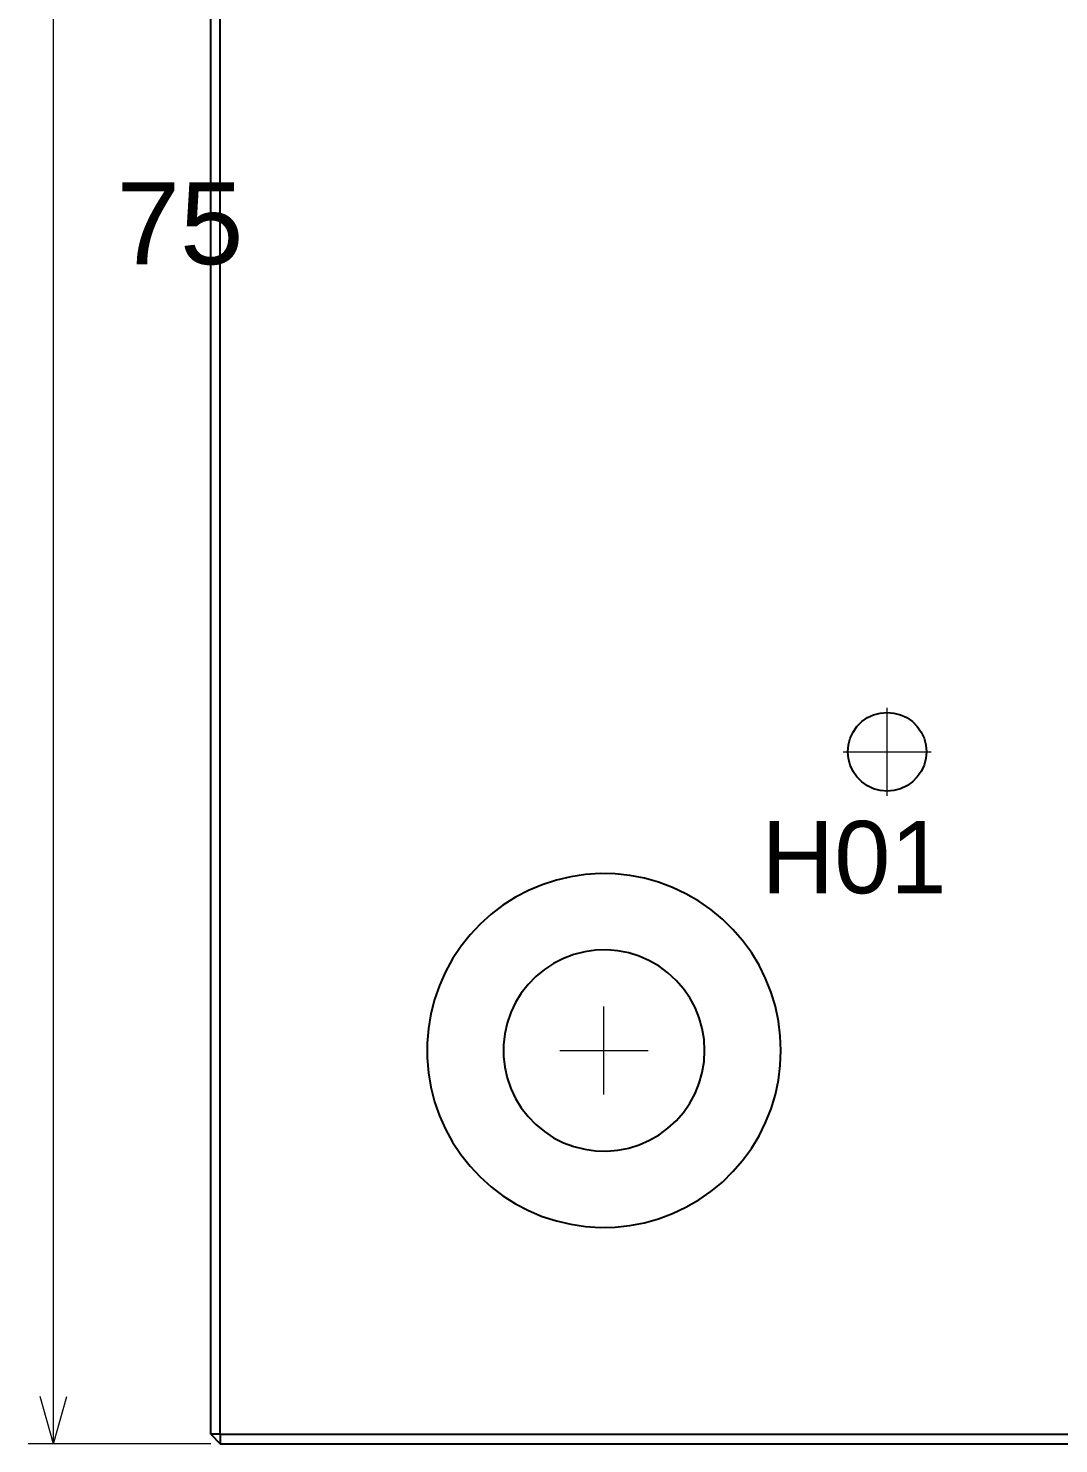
# Paper-space layout '01_三视图' of a CAD drawing. Header units: millimetres. Extents: x 8 to 412, y 8 to 289.
# Drawn here: x 117.7 to 150.46, y 54.5 to 99.5 of the extents above; entities that cross this region are included whole.
import ezdxf

# ---------------------------------------------------------------- set-up
doc = ezdxf.new("R2010")
doc.units = ezdxf.units.MM
doc.layers.add('ANNOTATIONS', color=7, linetype='CONTINUOUS', lineweight=18)
doc.layers.add('VISIBLE', color=7, linetype='CONTINUOUS', lineweight=25)
doc.styles.add('CJK', font='Arial Unicode.ttf')

psp = doc.layouts.new('01_三视图')

# ---------------------------------------------------------------- linework, layer by layer
at = {"layer": 'ANNOTATIONS'}
for p, q in [((118.5, 54.5), (118.5, 129.5)), ((145, 75.1), (145, 77.9)), ((143.6, 76.5), (146.4, 76.5)), ((136, 65.6), (136, 68.4)), ((134.6, 67), (137.4, 67)), ((118.5, 54.5), (118.08, 56)), ((118.5, 54.5), (118.92, 56)), ((123.5, 54.5), (117.7, 54.5))]:
    psp.add_line(p, q, dxfattribs=at)
at = {"layer": 'VISIBLE'}
for points in [[(123.5, 54.8), (123.5, 129.2)], [(123.8, 54.8), (123.8, 129.2)], [(143.75, 76.5), (143.769, 76.717), (143.825, 76.928), (143.917, 77.125), (144.042, 77.303), (144.197, 77.458), (144.375, 77.583), (144.572, 77.675), (144.783, 77.731), (145, 77.75), (145.217, 77.731), (145.428, 77.675), (145.625, 77.583), (145.803, 77.458), (145.958, 77.303), (146.083, 77.125), (146.175, 76.928), (146.231, 76.717), (146.25, 76.5), (146.231, 76.283), (146.175, 76.072), (146.083, 75.875), (145.958, 75.697), (145.803, 75.542), (145.625, 75.417), (145.428, 75.325), (145.217, 75.269), (145, 75.25), (144.783, 75.269), (144.572, 75.325), (144.375, 75.417), (144.197, 75.542), (144.042, 75.697), (143.917, 75.875), (143.825, 76.072), (143.769, 76.283), (143.75, 76.5)], [(141.625, 67), (141.605, 67.471), (141.546, 67.938), (141.448, 68.399), (141.312, 68.85), (141.139, 69.288), (140.929, 69.71), (140.685, 70.113), (140.408, 70.494), (140.1, 70.851), (139.764, 71.18), (139.401, 71.48), (139.014, 71.749), (138.606, 71.985), (138.18, 72.185), (137.738, 72.35), (137.284, 72.476), (136.822, 72.565), (136.353, 72.614), (135.882, 72.624), (135.412, 72.594), (134.946, 72.525), (134.487, 72.418), (134.039, 72.272), (133.605, 72.09), (133.188, 71.871), (132.79, 71.619), (132.414, 71.334), (132.064, 71.019), (131.742, 70.675), (131.449, 70.306), (131.189, 69.914), (130.962, 69.501), (130.77, 69.071), (130.615, 68.626), (130.498, 68.17), (130.419, 67.705), (130.38, 67.236), (130.38, 66.764), (130.419, 66.295), (130.498, 65.83), (130.615, 65.374), (130.77, 64.929), (130.962, 64.499), (131.189, 64.086), (131.449, 63.694), (131.742, 63.325), (132.064, 62.981), (132.414, 62.666), (132.79, 62.381), (133.188, 62.129), (133.605, 61.91), (134.039, 61.728), (134.487, 61.582), (134.946, 61.475), (135.412, 61.406), (135.882, 61.376), (136.353, 61.386), (136.822, 61.435), (137.284, 61.524), (137.738, 61.65), (138.18, 61.815), (138.606, 62.015), (139.014, 62.251), (139.401, 62.52), (139.764, 62.82), (140.1, 63.149), (140.408, 63.506), (140.685, 63.887), (140.929, 64.29), (141.139, 64.712), (141.312, 65.15), (141.448, 65.601), (141.546, 66.062), (141.605, 66.529), (141.625, 67)], [(139.2, 67), (139.181, 67.352), (139.123, 67.7), (139.027, 68.039), (138.894, 68.366), (138.726, 68.676), (138.525, 68.965), (138.294, 69.231), (138.034, 69.47), (137.75, 69.679), (137.445, 69.855), (137.122, 69.997), (136.786, 70.102), (136.44, 70.17), (136.088, 70.199), (135.736, 70.189), (135.387, 70.141), (135.045, 70.054), (134.715, 69.93), (134.4, 69.771), (134.105, 69.578), (133.833, 69.354), (133.587, 69.102), (133.37, 68.823), (133.186, 68.523), (133.035, 68.204), (132.921, 67.871), (132.844, 67.527), (132.805, 67.176), (132.805, 66.824), (132.844, 66.473), (132.921, 66.129), (133.035, 65.796), (133.186, 65.477), (133.37, 65.177), (133.587, 64.898), (133.833, 64.646), (134.105, 64.422), (134.4, 64.229), (134.715, 64.07), (135.045, 63.946), (135.387, 63.859), (135.736, 63.811), (136.088, 63.801), (136.44, 63.83), (136.786, 63.898), (137.122, 64.003), (137.445, 64.145), (137.75, 64.321), (138.034, 64.53), (138.294, 64.769), (138.525, 65.035), (138.726, 65.324), (138.894, 65.634), (139.027, 65.961), (139.123, 66.3), (139.181, 66.648), (139.2, 67)], [(123.5, 54.8), (123.8, 54.5)], [(123.8, 54.8), (123.5, 54.8)], [(123.8, 54.8), (123.8, 54.5)], [(123.8, 54.8), (198.2, 54.8)], [(123.8, 54.5), (198.2, 54.5)]]:
    psp.add_lwpolyline(points, dxfattribs=at)

# ---------------------------------------------------------------- texts
at = {"layer": 'ANNOTATIONS', "style": 'CJK'}
for s, height, p in [('75', 2.6, (120.5, 92)), ('H01', 2.3, (141, 72))]:
    psp.add_text(s, height=height, dxfattribs=at).set_placement(p)

doc.saveas('drawing.dxf')
